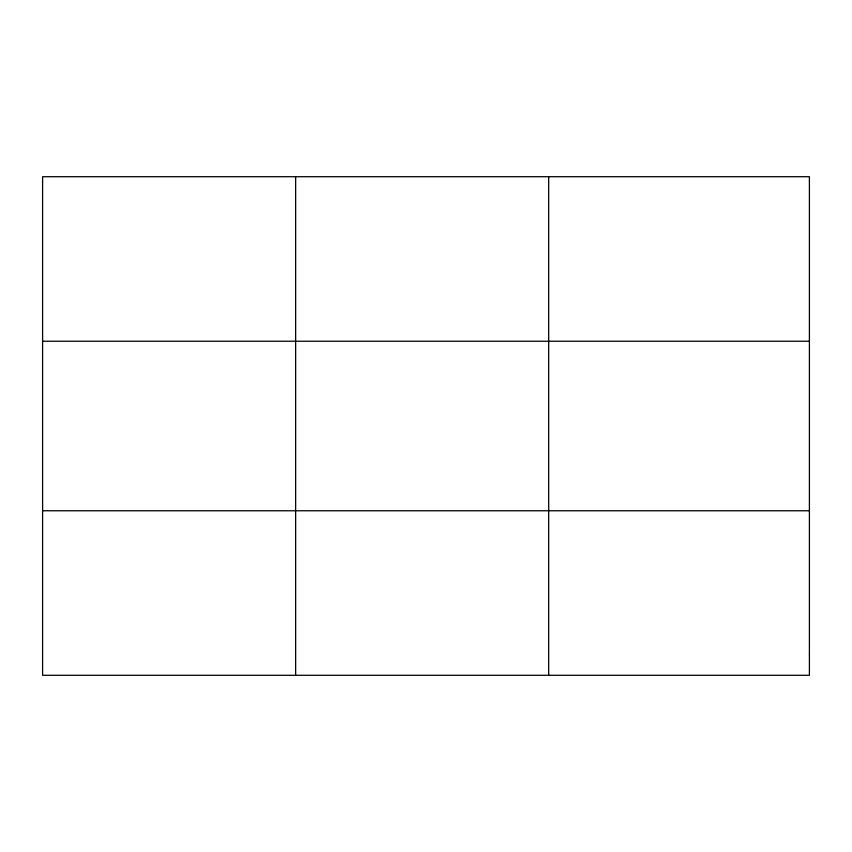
<?xml version="1.0" encoding="UTF-8"?>
<svg xmlns="http://www.w3.org/2000/svg" width="852" height="852" viewBox="0 0 852 852"><rect width="100%" height="100%" fill="white"/><g stroke="black" fill="none" stroke-linecap="round" stroke-linejoin="round"><path stroke-width="1.28" d="M295.644 176.705L295.644 675.295M548.688 176.705L548.688 675.295M42.6 341.237L809.4 341.237M42.6 510.763L809.4 510.763M809.4 654.73L809.4 675.295L42.6 675.295L42.6 176.705L809.4 176.705L809.4 654.73"/></g></svg>
